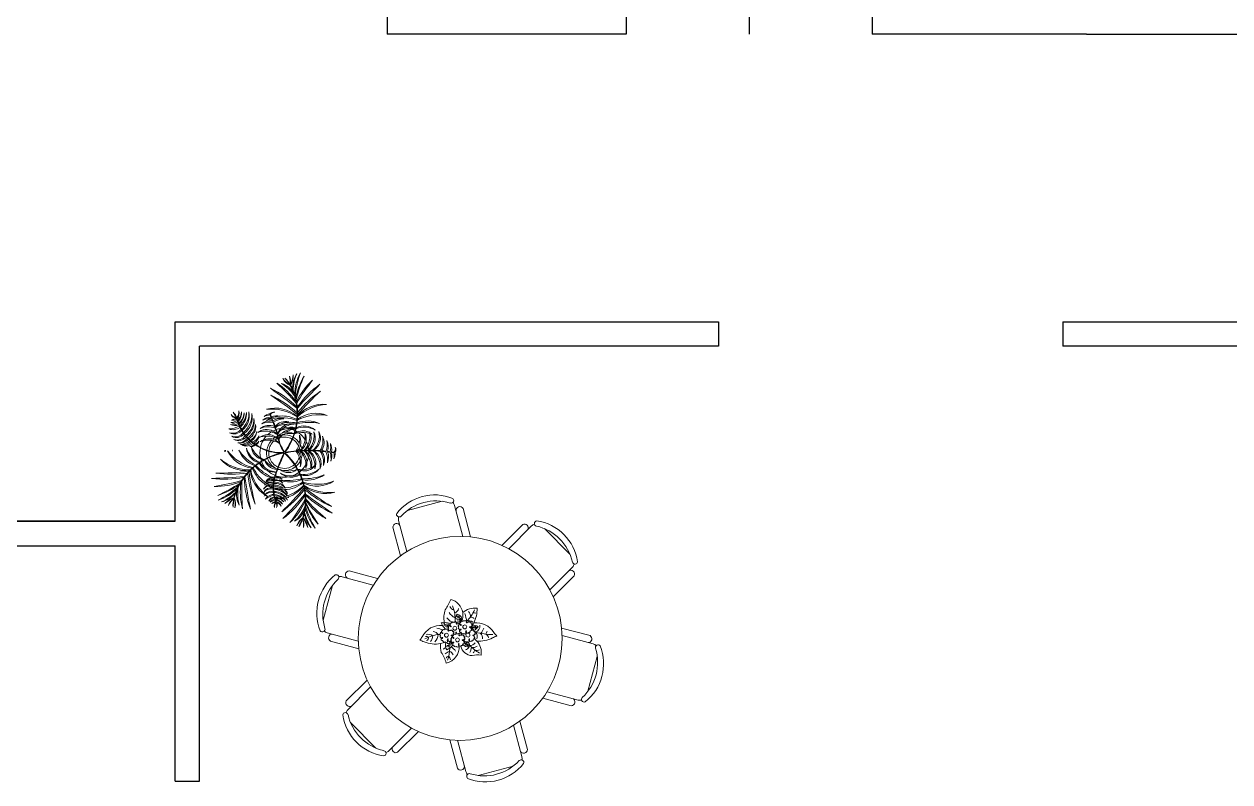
# Model space of a CAD drawing. Header units: inches. Extents: x -2770 to 3095, y -2847 to 3009.
# Drawn here: x 43.19 to 48.093, y 104.727 to 107.807 of the extents above; entities that cross this region are included whole.
import ezdxf

# ---------------------------------------------------------------- set-up
doc = ezdxf.new("R2010")
doc.units = ezdxf.units.IN
doc.header["$LTSCALE"] = 0.1
doc.header["$MEASUREMENT"] = 0
doc.layers.add('ARREDI attrezzature - furniture', color=175, linetype='Continuous', lineweight=9)
doc.layers.add('MURATURA sezioni - wall sections', color=7, linetype='Continuous')
doc.layers.add('VERDE giardino - trees garden', color=7, linetype='Continuous', lineweight=13, true_color=0x317e30)

msp = doc.modelspace()

# ---------------------------------------------------------------- linework, layer by layer
for p, q in [((44.66574, 109.04275), (44.66574, 107.76652)), ((45.63771, 107.86652), (45.63771, 107.76652)), ((46.13771, 107.86652), (46.13771, 107.76652)), ((46.63771, 107.86652), (46.63771, 107.76652)), ((45.63771, 107.76652), (44.66574, 107.76652)), ((47.50969, 107.76652), (46.63771, 107.76652)), ((47.50969, 107.76652), (52.9548, 107.76652)), ((43.80327, 106.59743), (46.01352, 106.59743)), ((43.80327, 105.78723), (43.80327, 106.59743)), ((46.01352, 106.59743), (46.01352, 106.49743)), ((47.41352, 106.59743), (47.41352, 106.49743)), ((47.41352, 106.59743), (48.72636, 106.59743)), ((43.90327, 104.73042), (43.90327, 106.49743)), ((46.01352, 106.49743), (43.90327, 106.49743)), ((48.72636, 106.49743), (47.41352, 106.49743)), ((40.31005, 105.78723), (43.80327, 105.78723)), ((43.80327, 105.78723), (41.13663, 105.78723)), ((43.80327, 104.73042), (43.80327, 105.68723)), ((43.80327, 104.73042), (43.90327, 104.73042))]:
    msp.add_line(p, q)
at = {"layer": 'ARREDI attrezzature - furniture'}
for p, q in [((44.74805, 105.8301), (44.88925, 105.86794)), ((44.94015, 105.85106), (44.97398, 105.7248)), ((45.00546, 105.72276), (44.97441, 105.83863)), ((44.74624, 105.66377), (44.7124, 105.79004)), ((45.1326, 105.68862), (45.21732, 105.77334)), ((44.72035, 105.64652), (44.68934, 105.76225)), ((45.16049, 105.67482), (45.25292, 105.76726)), ((45.30544, 105.75642), (45.4088, 105.65305)), ((44.62722, 105.55349), (44.51134, 105.58454)), ((45.41964, 105.60054), (45.3272, 105.50811)), ((44.48344, 105.56107), (44.6097, 105.52724)), ((45.34118, 105.47982), (45.42601, 105.56465)), ((44.40554, 105.38423), (44.44338, 105.52543)), ((44.54868, 105.2995), (44.42241, 105.33333)), ((45.37518, 105.35264), (45.49091, 105.32163)), ((44.55068, 105.26845), (44.43495, 105.29946)), ((45.37718, 105.3216), (45.50345, 105.28776)), ((45.52032, 105.23687), (45.48248, 105.09567)), ((44.58468, 105.14128), (44.49985, 105.05645)), ((44.50622, 105.02056), (44.59866, 105.11299)), ((45.44242, 105.06002), (45.31616, 105.09386)), ((45.29865, 105.06761), (45.41452, 105.03656)), ((44.62042, 104.86468), (44.51706, 104.96804)), ((44.76537, 104.94628), (44.67294, 104.85384)), ((45.17962, 104.95732), (45.21346, 104.83106)), ((45.20551, 104.97458), (45.23652, 104.85885)), ((44.79326, 104.93248), (44.70854, 104.84776)), ((44.9204, 104.89834), (44.95145, 104.78246)), ((44.98572, 104.77003), (44.95188, 104.8963)), ((45.17781, 104.79099), (45.03661, 104.75316))]:
    msp.add_line(p, q, dxfattribs=at)
msp.add_circle((44.96293, 105.31055), 0.4144, dxfattribs=at)
for centre, radius, start, end in [((44.85933, 105.69719), 0.19648, 68.1301, 141.8699), ((44.86486, 105.67654), 0.19294, 72.57575, 137.42425), ((44.92584, 105.87108), 0.01077, 252.97259, 51.69006), ((44.91168, 105.84344), 0.02947, 15, 42.58444), ((44.96129, 105.83067), 0.01535, 31.2602, 185.70537), ((44.70469, 105.76191), 0.01535, 31.2602, 178.7398), ((44.71479, 105.81453), 0.01077, 158.30994, 317.02741), ((44.74087, 105.79767), 0.02947, 167.41556, 195), ((45.2247, 105.75988), 0.01535, 331.2602, 118.7398), ((45.27376, 105.74642), 0.02947, 107.41556, 135), ((45.27532, 105.77743), 0.01077, 98.30994, 257.02741), ((45.24597, 105.59359), 0.19648, 8.1301, 81.8699), ((45.23086, 105.57847), 0.19294, 12.57575, 77.42425), ((44.51167, 105.56919), 0.01535, 91.2602, 245.70537), ((45.41255, 105.57203), 0.01535, 331.2602, 125.70537), ((45.42982, 105.62294), 0.01077, 192.97259, 351.69006), ((45.3988, 105.62138), 0.02947, 315, 342.58444), ((44.57629, 105.41415), 0.19648, 128.1301, 201.8699), ((44.59694, 105.40862), 0.19294, 132.57575, 197.42425), ((44.45895, 105.55869), 0.01077, 312.97259, 111.69006), ((44.47581, 105.53261), 0.02947, 75, 102.58444), ((44.4024, 105.34764), 0.01077, 218.30994, 17.02741), ((44.43004, 105.3618), 0.02947, 227.41556, 255), ((44.44292, 105.31258), 0.01535, 91.2602, 238.7398), ((45.48294, 105.30851), 0.01535, 271.2602, 58.7398), ((45.49582, 105.2593), 0.02947, 47.41556, 75), ((45.52346, 105.27346), 0.01077, 38.30994, 197.02741), ((45.32892, 105.21248), 0.19294, 312.57575, 17.42425), ((45.34958, 105.20695), 0.19648, 308.1301, 21.8699), ((44.51331, 105.04907), 0.01535, 151.2602, 305.70537), ((45.41419, 105.05191), 0.01535, 271.2602, 65.70537), ((45.45005, 105.08849), 0.02947, 255, 282.58444), ((45.46691, 105.06241), 0.01077, 132.97259, 291.69006), ((44.49604, 104.99816), 0.01077, 12.97259, 171.69006), ((44.67989, 105.02751), 0.19648, 188.1301, 261.8699), ((44.52706, 104.99972), 0.02947, 135, 162.58444), ((44.69501, 105.04262), 0.19294, 192.57575, 257.42425), ((44.65054, 104.84366), 0.01077, 278.30994, 77.02741), ((44.6521, 104.87468), 0.02947, 287.41556, 315), ((44.70116, 104.86122), 0.01535, 151.2602, 298.7398), ((45.22117, 104.85919), 0.01535, 211.2602, 358.7398), ((44.96457, 104.79043), 0.01535, 211.2602, 5.70537), ((45.06653, 104.9239), 0.19648, 248.1301, 321.8699), ((45.061, 104.94456), 0.19294, 252.57575, 317.42425), ((45.21107, 104.80657), 0.01077, 338.30994, 137.02741), ((45.18499, 104.82343), 0.02947, 347.41556, 15), ((45.01418, 104.77766), 0.02947, 195, 222.58444), ((45.00002, 104.75002), 0.01077, 72.97259, 231.69006)]:
    msp.add_arc(centre, radius, start, end, dxfattribs=at)
at = {"layer": 'MURATURA sezioni - wall sections'}
msp.add_line((38.29852, 105.68723), (43.80327, 105.68723), dxfattribs=at)
at = {"layer": 'VERDE giardino - trees garden'}
for points in [[(44.21259, 106.15816, 0.0032741), (44.21015, 106.16551, 0.1856989), (44.15006, 106.16376, -0.2665843), (44.20803, 106.17167, 0.0074359), (44.20195, 106.18816, 0.1390541), (44.1566, 106.1827, -0.1965035), (44.19947, 106.1945, 0.003728), (44.19615, 106.20266, 0.0300523), (44.17517, 106.19648, -0.0340886), (44.19049, 106.20428, 0.0931431), (44.16025, 106.19781, -0.1522864), (44.19306, 106.20995, 0.0039536), (44.18929, 106.2185, 0.0733329), (44.16562, 106.21246, -0.1034161), (44.18727, 106.22294, 0.6754846), (44.18922, 106.22398, -0.2299825), (44.20912, 106.22943, 0.2513535), (44.19115, 106.21975, -0.0042841), (44.19525, 106.21045, -0.1547488), (44.2306, 106.214, -0.1407181), (44.29879, 106.19977, 0.010568), (44.29949, 106.2106, 0.1755671), (44.17513, 106.24172, -0.2516699), (44.29956, 106.21239, 0.0076747), (44.29973, 106.22027, 0.0266076), (44.19219, 106.29917, -0.0712426), (44.29966, 106.22758, 0.0184111), (44.29853, 106.24645, 0.0118723), (44.19211, 106.32699, -0.0836322), (44.2981, 106.25059, 0.0159924), (44.29573, 106.26684, 0.0318084), (44.21696, 106.34788, -0.1089945), (44.29453, 106.27308, 0.0229338), (44.28876, 106.29591, 0.1161538), (44.23612, 106.34633, -0.1985994), (44.28529, 106.30657, 0.034164), (44.27147, 106.33878, -0.1648462), (44.24195, 106.36604, 0.0918744), (44.27125, 106.3392, 0.0041172), (44.26929, 106.34294, 0.0169188), (44.25028, 106.36832, -0.1137096), (44.27163, 106.33955, 0.0732199), (44.2686, 106.37641, -0.1367607), (44.27215, 106.34226, -0.0029098), (44.27354, 106.33958, 0.0372397), (44.28382, 106.38167, -0.1446316), (44.27372, 106.33923, -0.018041), (44.2816, 106.32229, -0.1563829), (44.29806, 106.38557, 0.0900953), (44.28304, 106.3188, -0.0172649), (44.28917, 106.302, -0.1184772), (44.31319, 106.39008, 0.0572395), (44.29124, 106.29536, -0.0098791), (44.29395, 106.28549, -0.0814523), (44.32787, 106.37667, 0.0368828), (44.29534, 106.27975, -0.0088876), (44.29725, 106.27074, -0.1119403), (44.36288, 106.35976, 0.0319462), (44.29801, 106.26663, -0.0157176), (44.30033, 106.25051, -0.0838459), (44.39275, 106.34333, 0.0118756), (44.30074, 106.24661, -0.0169051), (44.30183, 106.22913, -0.070199), (44.39511, 106.3157, 0.0265549), (44.30194, 106.22063, -0.0070618), (44.3018, 106.21332, -0.2496282), (44.41919, 106.26159, 0.1751685), (44.30172, 106.21096, -0.0097874), (44.3011, 106.20084, -0.2582002), (44.42229, 106.21661, 0.1741813), (44.30075, 106.19686, -0.0100747), (44.29954, 106.18649, -0.196953), (44.39059, 106.18394, 0.1112711), (44.29892, 106.18223, -0.0160734), (44.29586, 106.16587, -0.3066703), (44.37345, 106.15719, 0.2282961), (44.29513, 106.16266, -0.0087607), (44.2929, 106.15386, -0.0229391)], [(44.05256, 106.20762, -0.1964968), (44.03184, 106.22, 0.3393506), (44.05285, 106.20697, 0.0010929), (44.05293, 106.20698), (44.03954, 106.22945, -0.1095325), (44.05512, 106.20733, 0.0006462), (44.05524, 106.20686, 0.1468809), (44.0624, 106.23494, -0.2497023), (44.05627, 106.20299, 0.0084738), (44.05805, 106.19692, 0.182999), (44.07376, 106.23146, -0.2272095), (44.05978, 106.19166, 0.0100915), (44.06239, 106.18459, 0.1829272), (44.08445, 106.22697, -0.2298257), (44.06393, 106.18078, 0.0086045), (44.0665, 106.17489, 0.1992949), (44.09396, 106.22837, -0.2214673), (44.06928, 106.16909, 0.0126605), (44.07372, 106.16074, 0.2410863), (44.10377, 106.23087, -0.2881336), (44.07609, 106.15667, 0.0140466), (44.08173, 106.14782, 0.231299), (44.11517, 106.2246, -0.2892541), (44.08486, 106.14336, 0.0124142), (44.09047, 106.13598, 0.2487067), (44.12407, 106.20472, -0.2803333), (44.09405, 106.13163, 0.0100485), (44.09903, 106.12601, 0.2315583), (44.13082, 106.17985, -0.2859723), (44.10343, 106.12141, 0.010639), (44.10913, 106.11587, 0.2362864), (44.13583, 106.15148, -0.2289416), (44.11277, 106.11257, 0.0103543), (44.11868, 106.10758, 0.1998259), (44.14422, 106.13412, -0.2758713), (44.12316, 106.10405, 0.0088571), (44.1285, 106.10014, 0.1543213), (44.14462, 106.11216, -0.2582605), (44.131, 106.0984, 0.0307744), (44.15073, 106.08664, -0.0735685)], [(44.2306, 106.214, 0.082287), (44.19049, 106.20428, -0.0300961)], [(44.29853, 106.24645, 0.0040479), (44.2981, 106.25059)], [(44.29949, 106.2106, 0.0017434), (44.29956, 106.21239)], [(44.29973, 106.22027, 0.0071248), (44.29966, 106.22758)], [(44.30033, 106.25051, -0.0037911), (44.30074, 106.24661, -0.0408658)], [(44.3018, 106.21332, -0.0022765), (44.30172, 106.21096, -0.0408658)], [(44.30183, 106.22913, -0.0082092), (44.30194, 106.22063, -0.0408658)], [(44.15026, 106.0844, -0.0329043), (44.12893, 106.09714, -0.3178556), (44.10809, 106.09057, 0.1824855), (44.12642, 106.09891, -0.008732), (44.12112, 106.10284, -0.2377566), (44.07804, 106.09394, 0.1817554), (44.11664, 106.10638, -0.0097218), (44.11105, 106.11115, -0.2607588), (44.06917, 106.09859, 0.1737805), (44.10725, 106.1146, -0.0101918), (44.10174, 106.11997, -0.2526173), (44.05849, 106.10487, 0.2605349), (44.09746, 106.12445, -0.0098858), (44.0925, 106.13004, -0.3788575), (44.04282, 106.11869, 0.3467614), (44.08894, 106.13434, -0.0123544), (44.08328, 106.14177, -0.3735213), (44.03425, 106.13172, 0.3260484), (44.0802, 106.14615, -0.0141192), (44.07444, 106.15513, -0.3393974), (44.02524, 106.14626, 0.281611), (44.07207, 106.15917, -0.0127726), (44.06751, 106.16768, -0.2388744), (44.02153, 106.16163, 0.1268449), (44.06466, 106.17359, -0.0084631), (44.06209, 106.17945, -0.2909011), (44.02911, 106.18031, 0.1823557), (44.06051, 106.18331, -0.0097267), (44.05795, 106.1902, -0.2251451), (44.03061, 106.18737, 0.0899286), (44.05617, 106.19552, -0.0080981), (44.05442, 106.20139, -0.1815349), (44.03266, 106.19801, 0.001325), (44.05339, 106.2052, -0.0024488), (44.05293, 106.20699, -0.3420496)], [(44.05512, 106.20733, -0.0273353), (44.05293, 106.20698, 0.217634)], [(44.05442, 106.20139, -0.0052197), (44.05339, 106.2052, -0.3420496)], [(44.05627, 106.20299, -0.0053565), (44.05524, 106.20686, -0.3587437)], [(44.05795, 106.1902, -0.0074229), (44.05617, 106.19552, -0.3420496)], [(44.05978, 106.19166, -0.0074117), (44.05805, 106.19692, -0.3587437)], [(44.06209, 106.17945, -0.0055211), (44.06051, 106.18331, -0.3420496)], [(44.06393, 106.18078, -0.0055037), (44.06239, 106.18459, -0.3587437)], [(44.06751, 106.16768, -0.0086755), (44.06466, 106.17359, -0.3420496)], [(44.06928, 106.16909, -0.0086012), (44.0665, 106.17489, -0.3587437)], [(44.19615, 106.20266, -0.0030806), (44.19834, 106.20315, -0.1760852)], [(44.19834, 106.20315, -0.1405232), (44.2985, 106.19659, -0.0101237), (44.29728, 106.18627, 0.1388288), (44.23204, 106.18128, -0.1060773), (44.26586, 106.19076, 0.2675666), (44.21023, 106.17206, 0.007749), (44.20388, 106.18931, -0.1334177), (44.24545, 106.20341, 0.197101), (44.20167, 106.19496, 0.0038081), (44.19826, 106.20333)], [(44.19947, 106.1945, -0.0028782), (44.20195, 106.18816)], [(44.21946, 106.17315, 0.0149452), (44.20769, 106.16904, -0.0568992), (44.23204, 106.18128, -0.1972865)], [(44.20803, 106.17167, -0.0007717), (44.20863, 106.16995), (44.20871, 106.1697)], [(44.21467, 106.15892, 0.0034356), (44.2121, 106.16666, -0.0293327), (44.21946, 106.17315, -0.0940657), (44.2967, 106.18232, -0.0166306), (44.29352, 106.16554, 0.1786005)], [(44.2335, 106.16359, 0.0488663), (44.21467, 106.15892, 0.0034356)], [(44.26104, 106.1638, 0.1293523), (44.21929, 106.14569, -0.4313754), (44.21922, 106.14594, -0.1197953), (44.24586, 106.16461)], [(44.22496, 106.15173, -0.062421), (44.2335, 106.16359, 0.1630761)], [(44.24245, 106.16448, -0.1448742), (44.28686, 106.18141, 0.2548841), (44.2335, 106.16359, 0.0488663)], [(44.24245, 106.16448, 0.0177818), (44.23785, 106.1607)], [(44.24586, 106.16461, 0.008554), (44.24245, 106.16448, -0.1448742)], [(44.29352, 106.16554, 0.1786005), (44.24586, 106.16461, 0.008554)], [(44.2609, 106.16378, -0.0902841), (44.29292, 106.16292, -0.0080974), (44.29088, 106.15486, 0.0278419)], [(44.27306, 106.16139, 0.0311688), (44.2609, 106.16378, -0.0902841)], [(44.29292, 106.16292, 0.0026161), (44.29352, 106.16554)], [(44.29586, 106.16587, -0.0031766), (44.29513, 106.16266, -0.0408658)], [(44.2967, 106.18232, 0.0038845), (44.29728, 106.18627)], [(44.2985, 106.19659, 0.0031045), (44.29879, 106.19977)], [(44.29954, 106.18649, -0.0041574), (44.29892, 106.18223, -0.0408658)], [(44.3011, 106.20084, -0.0038591), (44.30075, 106.19686, -0.0408658)], [(44.07444, 106.15513, -0.0061961), (44.07207, 106.15917, -0.3420496)], [(44.07609, 106.15667, -0.0063089), (44.07372, 106.16074, -0.3587437)], [(44.08328, 106.14177, -0.0070895), (44.0802, 106.14615, -0.3420496)], [(44.08486, 106.14336, -0.0072894), (44.08173, 106.14782, -0.3587437)], [(44.0925, 106.13004, -0.007389), (44.08894, 106.13434, -0.3420496)], [(44.09405, 106.13163, -0.007547), (44.09047, 106.13598, -0.3587437)], [(44.10174, 106.11997, -0.0081867), (44.09746, 106.12445, -0.3420496)], [(44.10343, 106.12141, -0.0085209), (44.09903, 106.12601, -0.3587437)], [(44.11105, 106.11115, -0.0067838), (44.10725, 106.1146, -0.3420496)], [(44.11277, 106.11257, -0.006573), (44.10913, 106.11587, -0.3587437)], [(44.1957, 106.14985, 0.1731607), (44.13947, 106.14685, -0.2858137), (44.20127, 106.15304, -0.0312494)], [(44.17494, 106.13281, 0.0910004), (44.14541, 106.12636, -0.1633781), (44.18076, 106.13858, -0.0471154)], [(44.16112, 106.11385, 0.0360151), (44.1497, 106.11001, -0.0682375), (44.16355, 106.11795, -0.047136)], [(44.22077, 106.13071, -0.0125497), (44.22782, 106.1019), (44.2279, 106.10168, 0.0230233), (44.24603, 106.06613, -0.1327898), (44.15073, 106.08664, -0.3587437)], [(44.16112, 106.11385, -0.2099289), (44.22758, 106.10302, -0.2478177)], [(44.16355, 106.11795, -0.047136), (44.17494, 106.13281, 0.0910004)], [(44.22714, 106.10501, 0.3010933), (44.16355, 106.11795, -0.2478177)], [(44.17494, 106.13281, -0.1552968), (44.22382, 106.11902, -0.2498277)], [(44.18076, 106.13858, -0.0471154), (44.1957, 106.14985, 0.1731607)], [(44.22336, 106.12084, 0.2045575), (44.18076, 106.13858, -0.2498277)], [(44.1957, 106.14985, -0.0753744), (44.21841, 106.13916, -0.2518218)], [(44.20127, 106.15304, -0.0312494), (44.21259, 106.15816, 0.0032741)], [(44.21793, 106.14079, 0.088667), (44.20127, 106.15304, -0.2518218)], [(44.28708, 106.14206, 0.3638175), (44.21658, 106.12812, -0.1964734), (44.28697, 106.14174, -0.1964734)], [(44.22275, 106.13184, -0.012738), (44.22996, 106.10249, 0.0230206), (44.24801, 106.06712, 0.0959485), (44.29088, 106.15486)], [(44.24068, 106.14549, -0.1602024), (44.27306, 106.16139, -0.3665722)], [(44.2929, 106.15386, -0.0944279), (44.25045, 106.06669, -0.0408658), (44.34688, 106.07519)], [(44.28063, 106.15916, 0.0863636), (44.25464, 106.14871)], [(44.28047, 106.15913, -0.0352965), (44.29187, 106.16075, 0.3665722), (44.29191, 106.16092, 0.0821904), (44.27306, 106.16139, 0.0311688)], [(44.29088, 106.15486, 0.0278419), (44.28065, 106.15908), (44.28047, 106.15913, -0.0352965)], [(44.30529, 106.1464, 0.0436018), (44.28939, 106.14202, -0.3695329)], [(44.28962, 106.14274, -0.0584716), (44.30084, 106.14936, 0.0209252)], [(44.2929, 106.15386, -0.0229391), (44.30084, 106.14936, -0.2374347)], [(44.30183, 106.0732, 0.2906831), (44.30888, 106.1358, -0.2000612), (44.29598, 106.07269, -0.2045448)], [(44.30084, 106.14936, -0.2374347), (44.35106, 106.14685, 0.0084948), (44.35056, 106.14965, -0.0158496), (44.35208, 106.14625, -0.0482983), (44.36077, 106.13987, 0.0209252), (44.35339, 106.14277, -0.2485212), (44.34461, 106.08846, -0.0281803)], [(44.34276, 106.09511, 0.1498099), (44.35154, 106.14339, 0.1241828), (44.30529, 106.1464, -0.0989213)], [(44.30529, 106.1464, -0.0989213), (44.33211, 106.1181, 0.0818375)], [(44.33211, 106.1181, -0.1480441), (44.31201, 106.07395, -0.2366064)], [(44.34662, 106.07743, 0.2399125), (44.36744, 106.1505, -0.3776554), (44.34683, 106.07559, -0.0010095), (44.34688, 106.07519, -0.0077094), (44.36517, 106.07503, 0.2523863), (44.38873, 106.15091, -0.3869458), (44.36651, 106.07499, -0.0114131), (44.39356, 106.07365, 0.1817443), (44.40331, 106.13175, -0.2675666), (44.39925, 106.07321, -0.007749), (44.41755, 106.07141, 0.1334177), (44.4207, 106.1152, -0.197101), (44.42358, 106.0707, -0.0046762), (44.43457, 106.06923, 0.1020736), (44.43492, 106.10306, -0.1526255), (44.44018, 106.0684, -0.0042841), (44.45022, 106.06678, 0.2513535), (44.45504, 106.08661, -0.2299825), (44.4548, 106.06598, 0.014727), (44.45426, 106.06495, -0.1082635), (44.44961, 106.04023, 0.0733329), (44.44948, 106.06466, 0.0039536), (44.44025, 106.06615, -0.1522864), (44.43679, 106.03134, 0.1082044), (44.43412, 106.06706, 0.0044572), (44.42368, 106.06846, -0.1965035), (44.42308, 106.02399, 0.1390541), (44.41693, 106.06926, 0.0074359), (44.39943, 106.07097, -0.2665843), (44.40641, 106.01289, 0.1856989), (44.39293, 106.07148, 0.0109624), (44.36706, 106.07277, -0.3842177), (44.39271, 105.99837, 0.2518218), (44.36535, 106.07281, 0.0077332), (44.34708, 106.07299, -0.00108), (44.34711, 106.07256, -0.3765395), (44.3714, 105.99895, 0.039649), (44.37222, 106.01218, -0.2901552), (44.31574, 105.99234, -0.0229391)], [(44.33211, 106.1181, 0.0818375), (44.33129, 106.14532, -0.1539525), (44.33651, 106.11036, -0.0414731)], [(44.35106, 106.14685, -0.0053091), (44.35208, 106.14625, 0.0209252)], [(44.35339, 106.14277, 0.0051462), (44.35154, 106.14339, -0.3695329)], [(44.30878, 105.98643, -0.0087607), (44.31262, 105.97821, 0.2282961), (44.38852, 105.99831, -0.3066703), (44.31394, 105.9752, -0.0160734), (44.32002, 105.9597, 0.1112711), (44.41038, 105.97526, -0.196953), (44.32143, 105.95563, -0.0100747), (44.32457, 105.94568, 0.1741813), (44.44766, 105.94913, -0.2582002), (44.32567, 105.94183, -0.0097874), (44.32817, 105.93201, 0.1751685), (44.45307, 105.90436, -0.2496282), (44.3287, 105.92971, -0.0070618), (44.33021, 105.92255, 0.0265549), (44.43959, 105.8467, -0.070199), (44.3317, 105.91418, -0.0169051), (44.33391, 105.89681, 0.0118756), (44.44247, 105.81911, -0.0838459), (44.33425, 105.8929, -0.0157176), (44.335, 105.87664, 0.0319462), (44.41622, 105.79736, -0.1119403), (44.33502, 105.87246, -0.0088876), (44.33485, 105.86325, 0.0368828), (44.38501, 105.77418, -0.0814523), (44.33456, 105.85735, -0.0098791), (44.33375, 105.84715, 0.0572395), (44.37311, 105.75824, -0.1184772), (44.33296, 105.84023, -0.0172649), (44.3301, 105.82259, 0.0900953), (44.3574, 105.75982, -0.1563829), (44.32934, 105.81888, -0.018041), (44.32479, 105.80076, -0.1446316), (44.34269, 105.76098, 0.0372397), (44.32468, 105.80039, -0.0056725), (44.32297, 105.79476, -0.1370261), (44.32592, 105.76049, 0.0732199), (44.32198, 105.79726, -0.1137096), (44.30641, 105.76499, 0.0165977), (44.32006, 105.79294, 0.0075369), (44.32236, 105.80033, 0.0918744), (44.29862, 105.76846, -0.1648462), (44.3225, 105.80078, 0.034164), (44.33001, 105.83502, -0.1985994), (44.28919, 105.78672, 0.1161538), (44.33142, 105.84614, 0.0229338), (44.33279, 105.86965, -0.1089945), (44.27067, 105.7816, 0.0318084), (44.33279, 105.876, 0.0159924), (44.33207, 105.89241, -0.0836322), (44.24233, 105.79745, 0.0118723), (44.33172, 105.89655, 0.0184111), (44.32928, 105.9153, -0.0712426), (44.23718, 105.82478, 0.0266076), (44.32797, 105.9225, 0.0076747), (44.32632, 105.9302, -0.1459954), (44.26365, 105.88511, -0.0128276), (44.26523, 105.88198, 0.0113109), (44.26311, 105.88492, -0.016484), (44.25459, 105.88232, -0.0481536), (44.26076, 105.87201, 0.0448379), (44.25296, 105.88189, -0.0184824), (44.24321, 105.87976, -0.0577543), (44.25292, 105.86872, 0.0614467), (44.2408, 105.87936, -0.0170609), (44.23165, 105.87821, -0.1012267), (44.24584, 105.86484, 0.1025315), (44.22687, 105.87786, -0.0293887), (44.21101, 105.87791, 0.0032219), (44.21162, 105.87599, -0.2259469), (44.24095, 105.85642, 0.1818539), (44.21313, 105.87159, 0.0085306), (44.21502, 105.86659, -0.2477082), (44.23509, 105.84833, 0.1430252), (44.21667, 105.86329, -0.2196648), (44.21654, 105.84233, 0.0998345), (44.2154, 105.86307, 0.2188405), (44.20724, 105.84296, -0.3157275), (44.21382, 105.86365, 0.0013123), (44.19646, 105.85803, -0.1810354), (44.21299, 105.86563, -0.0065497), (44.21078, 105.87157, 0.0892118), (44.1897, 105.86412, -0.2233846), (44.20928, 105.87605, -0.0096903), (44.20751, 105.88195, 0.1811357), (44.18512, 105.86809, -0.2890282), (44.20661, 105.88535, -0.0076278), (44.2053, 105.89116, 0.1257254), (44.17058, 105.87678, -0.0795911), (44.17982, 105.8868, -0.0232628), (44.16907, 105.89328, 0.0367726), (44.16529, 105.88896, -0.041452), (44.16818, 105.89388, -0.2231835), (44.10965, 105.99268, 0.0076747), (44.10416, 105.98702, 0.0266076), (44.12898, 105.85598, -0.0712426), (44.09921, 105.98163, 0.0184111), (44.08717, 105.96706, 0.0118723), (44.11007, 105.83558, -0.0836322), (44.08467, 105.96374, 0.0159924), (44.07532, 105.95024, 0.0318084), (44.07765, 105.83725, -0.1089945), (44.07193, 105.94486, 0.0229338), (44.06058, 105.92423, 0.1161538), (44.0647, 105.85145, -0.1985994), (44.05585, 105.91406, 0.034164), (44.04399, 105.88108, -0.1648462), (44.04699, 105.84101, 0.0918744), (44.04386, 105.88063, 0.0055521), (44.04237, 105.87512, 0.0164584), (44.03909, 105.84445, -0.1137096), (44.04309, 105.88006, 0.0732199), (44.02018, 105.85103, -0.1373717), (44.04099, 105.87853, -0.0033885), (44.04193, 105.88191, 0.0372397), (44.00571, 105.85814, -0.1446316), (44.04204, 105.88228, -0.018041), (44.04783, 105.90005, -0.1563829), (43.99263, 105.86499, 0.0900953), (44.04916, 105.90358, -0.0172649), (44.05613, 105.92005, -0.1184772), (43.9785, 105.87202, 0.0572395), (44.05915, 105.92632, -0.0098791), (44.06389, 105.93538, -0.0814523), (43.97691, 105.89184, 0.0368828), (44.06679, 105.94054, -0.0088876), (44.07154, 105.94842, -0.1119403), (43.96283, 105.92808, 0.0319462), (44.07379, 105.95195, -0.0157176), (44.08308, 105.96531, -0.0838459), (43.95219, 105.96047, 0.0118756), (44.08545, 105.96845, -0.0169051), (44.09657, 105.98198, -0.070199), (43.96931, 105.98229, 0.0265549), (44.10229, 105.98827, -0.0070618), (44.10737, 105.99352, -0.2496282), (43.9886, 106.03828, 0.1751685), (44.10905, 105.99519, -0.0097874), (44.1164, 106.00217, -0.2582002), (44.01701, 106.07329, 0.1741813), (44.11937, 106.00484, -0.0100747), (44.12733, 106.0116, -0.196953), (44.06248, 106.07556, 0.1112711), (44.13069, 106.01429, -0.0160734), (44.14409, 106.02417, -0.3066703), (44.09326, 106.08344, 0.2282961), (44.14681, 106.02602, -0.0087607), (44.15443, 106.03094, -0.0229391)], [(44.01003, 106.07148, 0.0027576), (44.00353, 106.07097, 0.0869414)], [(44.0094, 106.07365, 0.0024064), (44.00371, 106.07321)], [(44.03761, 106.07281, 0.0007203), (44.0359, 106.07277, 0.0869414)], [(44.03779, 106.07503, 0.0005688), (44.03645, 106.07499)], [(44.15169, 106.03964, -0.2948093), (44.11435, 106.08745, 0.1507451), (44.15047, 106.04484, -0.1003949)], [(44.12112, 106.10284, -0.0075515), (44.11664, 106.10638, -0.3420496)], [(44.12316, 106.10405, -0.0076421), (44.11868, 106.10758, -0.3587437)], [(44.12893, 106.09714, -0.0040637), (44.12642, 106.09891, -0.3420496)], [(44.131, 106.0984, -0.0040758), (44.1285, 106.10014, -0.3587437)], [(44.15047, 106.04484, -0.1003949), (44.15026, 106.0844, -0.0329043)], [(44.16509, 106.0372, -0.0722797), (44.23471, 106.06367, -0.1165979), (44.15026, 106.0844, -0.3420496)], [(44.15073, 106.08664, -0.0735685), (44.16112, 106.11385, 0.0360151)], [(44.30878, 105.98643, 0.094945), (44.25031, 106.06443, -0.0411668), (44.34708, 106.07299, -0.0869414)], [(44.29596, 106.07047, -0.2004779), (44.31221, 106.008, 0.2955349), (44.3012, 106.07093)], [(44.31221, 106.07175, -0.1797489), (44.33573, 106.01839, 0.3477889)], [(44.33968, 106.02672, 0.2292285), (44.31574, 106.07197)], [(44.31581, 106.07419, 0.1832685), (44.33651, 106.11036, -0.2327009)], [(44.34276, 106.09511, -0.0754491), (44.328, 106.07478, -0.2328029)], [(44.32807, 106.07257, -0.0892555), (44.34607, 106.049, -0.2392592)], [(44.3301, 106.07264, -0.0974756), (44.3471, 106.0576, -0.3624726)], [(44.34461, 106.08846, -0.0852294), (44.33011, 106.07485, -0.3514139)], [(44.33651, 106.11036, -0.0414731), (44.34276, 106.09511, 0.1498099)], [(44.34444, 106.07517, 0.0093681), (44.34662, 106.07743, -0.3776554)], [(44.34461, 106.08846, -0.0281803), (44.34662, 106.07743, 0.2399125)], [(44.34683, 106.07559, -0.0031683), (44.34621, 106.07519, -0.3917874)], [(44.34638, 106.07298, -0.0036015), (44.34711, 106.07256, 0.039649)], [(44.34725, 106.07038, -0.0321472), (44.3471, 106.0576, -0.2463612)], [(44.3471, 106.0576, -0.2463612), (44.35629, 106.00379, 0.0480354), (44.37221, 106.01253, 0.1953293), (44.34725, 106.07038, -0.0321472)], [(44.18116, 105.99131, -0.1745995), (44.14602, 106.02281, 0.0163482), (44.13248, 106.01289, 0.0967039)], [(44.14409, 106.02417, -0.0031766), (44.14681, 106.02602, -0.3420496)], [(44.14602, 106.02281, -0.0026161), (44.14824, 106.02432, 0.0172844)], [(44.15523, 106.02883, 0.0080974), (44.14824, 106.02432, 0.0876347), (44.17072, 106.0023)], [(44.15047, 106.04484, 0.0436018), (44.16509, 106.0372)], [(44.15443, 106.03094, -0.0229391), (44.15169, 106.03964, -0.2948093)], [(44.16442, 106.03683, -0.0584716), (44.15169, 106.03964, 0.1956328)], [(44.15443, 106.03094, -0.0111954), (44.16442, 106.03683, -0.3420496)], [(44.15523, 106.02883, -0.0138203), (44.16748, 106.036, 0.0172844)], [(44.17098, 106.00197, -0.0787131), (44.15523, 106.02883, 0.0080974)], [(44.16442, 106.03683, -0.0007343), (44.16509, 106.0372, -0.3420496)], [(44.16748, 106.036, -0.0000792), (44.16755, 106.03604, 0.0172844)], [(44.16755, 106.03604, 0.1988132), (44.22881, 105.99729, -0.3681997), (44.16748, 106.036, -0.3681997)], [(44.16755, 106.03604, -0.0815148), (44.246, 106.06368, 0.0172844), (44.21915, 105.99948)], [(44.22129, 105.9989, -0.0173809), (44.24826, 106.0633, -0.0961165), (44.30699, 105.98508, -0.2962588)], [(44.31954, 105.99609, 0.096277), (44.35498, 106.00324, 0.1420276), (44.34607, 106.049, -0.0584443)], [(44.33573, 106.01839, -0.0695573), (44.31954, 105.99609, 0.096277)], [(44.33968, 106.02672, -0.1098063), (44.33504, 106.00164, 0.0501611), (44.33573, 106.01839, -0.0695573)], [(44.34607, 106.049, -0.0584443), (44.33968, 106.02672, -0.1098063)], [(44.03075, 106.01253, -0.001903), (44.03016, 106.01294, 0.0042874), (44.03074, 106.01218, 0.3594776)], [(44.04798, 106.00324, -0.0037359), (44.04667, 106.00379, 0.2948093)], [(44.08308, 105.96531, -0.0037911), (44.08545, 105.96845, -0.3420496)], [(44.09657, 105.98198, -0.0082092), (44.10229, 105.98827, -0.3420496)], [(44.09921, 105.98163, -0.0071248), (44.10416, 105.98702, 0.0172844)], [(44.10737, 105.99352, -0.0022765), (44.10905, 105.99519, -0.3420496)], [(44.10965, 105.99268, -0.0017434), (44.11092, 105.99394, 0.0172844)], [(44.1164, 106.00217, -0.0038591), (44.11937, 106.00484, -0.3420496)], [(44.11882, 106.00138, -0.0031045), (44.1212, 106.0035, 0.0172844)], [(44.12733, 106.0116, -0.0041574), (44.13069, 106.01429, -0.3420496)], [(44.12955, 106.01056, -0.0036471), (44.13248, 106.01289, 0.0172844)], [(44.13248, 106.01289, 0.0967039), (44.19678, 105.96543, -0.0652369), (44.20738, 105.96661, -0.0004191), (44.20745, 105.96687), (44.20747, 105.96693, -0.0016629), (44.20964, 105.97326, -0.0853436)], [(44.18116, 105.99131, 0.1266313), (44.21556, 105.98669, -0.1335604), (44.17072, 106.0023, -0.2238148)], [(44.20964, 105.97326, -0.0853436), (44.18116, 105.99131, -0.1745995)], [(44.32231, 105.94552, -0.1152278), (44.24329, 105.9207, 0.165702), (44.20418, 105.93361, -0.0100749), (44.20467, 105.9399, -0.2235164), (44.2512, 105.92202, 0.2747516), (44.25166, 105.92208, 0.2777469), (44.20529, 105.94522, -0.0106861), (44.20631, 105.95184, -0.2350945), (44.24206, 105.94145, 0.2278393), (44.20708, 105.95586, -0.0074955), (44.20809, 105.96045), (44.20813, 105.96063, -0.0026368), (44.20852, 105.96224, -0.1985407), (44.23889, 105.95734, 0.2736934), (44.20979, 105.96688, -0.0014607), (44.2117, 105.97243, 0.1332707)], [(44.20964, 105.97326, -0.0032759), (44.21405, 105.98569), (44.21417, 105.98605, -0.000136), (44.21436, 105.98656)], [(44.2117, 105.97243, -0.0033031), (44.21613, 105.98494), (44.21625, 105.98529, -0.0030313), (44.22047, 105.99672)], [(44.2117, 105.97243, 0.1332707), (44.26351, 105.96686, 0.1800951)], [(44.26351, 105.96686, 0.1800951), (44.31127, 105.97579, -0.0171025), (44.31776, 105.95947, -0.1113805), (44.22608, 105.9553, 0.2012494), (44.319, 105.95593, -0.0106436), (44.32231, 105.94552, -0.1152278)], [(44.30047, 105.9976, -0.3615193), (44.22896, 105.99702), (44.22959, 105.99711, 0.1938216), (44.30039, 105.99775)], [(44.27935, 105.97073, -0.1377224), (44.23161, 105.98132, 0.1278245), (44.26351, 105.96686)], [(44.27935, 105.97073, 0.0787131), (44.30699, 105.98508, -0.0075714)], [(44.31028, 105.97803, -0.0885111), (44.27935, 105.97073, 0.0787131)], [(44.3031, 105.99741, 0.0436018), (44.31954, 105.99609, -0.2948093)], [(44.31574, 105.99234, -0.0584716), (44.30347, 105.99674, -0.3594776)], [(44.30699, 105.98508, -0.0075714), (44.31028, 105.97803, -0.0885111)], [(44.31574, 105.99234, -0.0229391), (44.30878, 105.98643, -0.0087607)], [(44.31028, 105.97803, -0.0023881), (44.31127, 105.97579, -0.2962588)], [(44.31394, 105.9752, 0.0031766), (44.31262, 105.97821, -0.0869414)], [(44.05585, 105.91406, -0.0109195), (44.06058, 105.92423, 0.0172844)], [(44.05613, 105.92005, -0.0067142), (44.05915, 105.92632, -0.3420496)], [(44.06389, 105.93538, -0.0057094), (44.06679, 105.94054, -0.3420496)], [(44.07154, 105.94842, -0.0040361), (44.07379, 105.95195, -0.3420496)], [(44.07193, 105.94486, -0.0061882), (44.07532, 105.95024, 0.0172844)], [(44.08467, 105.96374, -0.0040479), (44.08717, 105.96706, 0.0172844)], [(44.17634, 105.93936, -0.002128), (44.17509, 105.94027, -0.1592895)], [(44.18877, 105.93112, -0.0078744), (44.18391, 105.93417, -0.1592895)], [(44.19271, 105.9642, 0.018916), (44.20148, 105.96184, -0.0044265)], [(44.20446, 105.96197, -0.0100931), (44.19678, 105.96543, -0.1113805)], [(44.20395, 105.92146, -0.0022944), (44.20392, 105.9229, -0.0075539)], [(44.20412, 105.9165, -0.0079134), (44.20395, 105.92146, -0.0022944)], [(44.21329, 105.9187, -0.0193105), (44.20395, 105.92146, -0.2554822)], [(44.20398, 105.92888, -0.0075539), (44.20418, 105.93361)], [(44.20467, 105.9399, -0.0085328), (44.20529, 105.94522)], [(44.20593, 105.96091, 0.0041032), (44.20787, 105.96056, -0.0023892), (44.20602, 105.96131, -0.1113805)], [(44.20618, 105.96197, -0.0075422), (44.20738, 105.96661)], [(44.20631, 105.95184, -0.0065432), (44.20708, 105.95586)], [(44.23035, 105.91559, -0.0343793), (44.21329, 105.9187, -0.0101523), (44.20652, 105.92167, 0.0435075)], [(44.20852, 105.96224, -0.0066117), (44.20957, 105.96625, -0.000167), (44.20979, 105.96688)], [(44.23813, 105.92039, 0.0070966), (44.24329, 105.9207)], [(44.31776, 105.95947, -0.0036471), (44.319, 105.95593, -0.2962588)], [(44.32143, 105.95563, 0.0041574), (44.32002, 105.9597, -0.0869414)], [(44.32231, 105.94552, -0.0031045), (44.3232, 105.94246, -0.2962588)], [(44.32567, 105.94183, 0.0038591), (44.32457, 105.94568, -0.0869414)], [(44.32592, 105.93195, -0.0017434), (44.32632, 105.9302, -0.2962588)], [(44.32797, 105.9225, -0.0071248), (44.32928, 105.9153, -0.2962588)], [(44.3287, 105.92971, 0.0022765), (44.32817, 105.93201, -0.0869414)], [(44.3317, 105.91418, 0.0082092), (44.33021, 105.92255, -0.0869414)], [(44.04099, 105.87853, -0.0101889), (44.04309, 105.88006, 0.0732199)], [(44.04193, 105.88191, -0.0003777), (44.04204, 105.88228, -0.3420496)], [(44.04386, 105.88063, -0.0004616), (44.04399, 105.88108, 0.0172844)], [(44.04783, 105.90005, -0.0036482), (44.04916, 105.90358, -0.3420496)], [(44.16818, 105.89388, 0.0019773), (44.16907, 105.89328, -0.0173999)], [(44.17049, 105.89462, -0.0018672), (44.16943, 105.89555, -0.1755671)], [(44.17982, 105.8868, 0.0017291), (44.18064, 105.88636, -0.0011745), (44.17994, 105.8869, -0.1755671)], [(44.20529, 105.90379, -0.0063277), (44.20482, 105.90773)], [(44.20762, 105.89065, -0.0086003), (44.20654, 105.89593)], [(44.20978, 105.88206, -0.0055195), (44.20888, 105.8854)], [(44.21101, 105.87791, -0.0025576), (44.20963, 105.87801, 0.0017509), (44.21094, 105.87812)], [(44.21313, 105.87159, -0.0074206), (44.21162, 105.87599)], [(44.22231, 105.87954, 0.0071558), (44.22762, 105.88045)], [(44.23165, 105.87821, -0.0088896), (44.22687, 105.87786, 0.0017509)], [(44.23616, 105.88224, 0.0043254), (44.23932, 105.88301)], [(44.24321, 105.87976, -0.0045337), (44.2408, 105.87936, 0.0017509)], [(44.24991, 105.91493, -0.0064564), (44.24666, 105.91483, -0.0101523)], [(44.24903, 105.88573, 0.0031284), (44.25127, 105.88644)], [(44.25459, 105.88232, -0.0031233), (44.25296, 105.88189, 0.0017509)], [(44.25951, 105.88932, 0.0019196), (44.26087, 105.88984)], [(44.26365, 105.88511, -0.0010724), (44.26311, 105.88492, 0.0017509)], [(44.33172, 105.89655, -0.0040479), (44.33207, 105.89241, -0.2962588)], [(44.33279, 105.876, -0.0061882), (44.33279, 105.86965, -0.2962588)], [(44.33425, 105.8929, 0.0037911), (44.33391, 105.89681, -0.0869414)], [(44.33502, 105.87246, 0.0040361), (44.335, 105.87664, -0.0869414)], [(44.32934, 105.81888, 0.0036482), (44.3301, 105.82259, -0.0869414)], [(44.33142, 105.84614, -0.0109195), (44.33001, 105.83502, -0.2962588)], [(44.33296, 105.84023, 0.0067142), (44.33375, 105.84715, -0.0869414)], [(44.33456, 105.85735, 0.0057094), (44.33485, 105.86325, -0.0869414)], [(44.32198, 105.79726, -0.0025234), (44.32006, 105.79294, 0.1137096)], [(44.32297, 105.79476, 0.010528), (44.32198, 105.79726, -0.0732199)], [(44.3225, 105.80078, -0.0004616), (44.32236, 105.80033, -0.2962588)], [(44.32468, 105.80039, 0.0003777), (44.32479, 105.80076, -0.0869414)], [(44.93217, 105.31984, 0.4396159), (44.92789, 105.32104, -0.61126), (44.92691, 105.32349, 0.1411258), (44.93215, 105.32398, -0.4141149), (44.93542, 105.32562, 0.695029), (44.93542, 105.33036, -0.6955713), (44.93673, 105.3338, 0.7950666), (44.93395, 105.33838, -0.5849924), (44.93133, 105.34181, 0.3987193), (44.92658, 105.34378, -0.5020854), (44.92216, 105.34394, 0.2777832), (44.91725, 105.341, -0.2400761), (44.91365, 105.34067, -0.3214673), (44.91403, 105.34484, 0.7452431), (44.9094, 105.34852, -0.3131897), (44.90482, 105.34803, 0.4409155), (44.89991, 105.34688, -0.3387698), (44.89516, 105.34639, 0.4890163), (44.89123, 105.34443, -0.1156514), (44.88943, 105.34116, 0.2546905), (44.88681, 105.33691, 0.3035817), (44.89123, 105.33265, -0.6023535), (44.8914, 105.32971, -0.3450118), (44.88932, 105.33169, -0.0045735), (44.88624, 105.33453, 0.4795436), (44.88299, 105.33364, -0.4386716), (44.8804, 105.32869, 0.4715537), (44.88197, 105.324, -0.3334753), (44.88132, 105.31987, 0.3334672), (44.88254, 105.31508, 0.4453219), (44.88919, 105.31395, -0.1621981), (44.89203, 105.31346, -0.4272381)], [(44.96178, 105.37217, 0.0778309), (44.96065, 105.37193, -0.5020854), (44.95623, 105.37209, 0.2777832), (44.95132, 105.36915, -0.2400761), (44.94772, 105.36882, -0.3214673), (44.9481, 105.37299, 0.7452431), (44.94347, 105.37667, -0.3131897), (44.93888, 105.37618, 0.4409155), (44.93397, 105.37504, -0.3387698), (44.92923, 105.37455, 0.4890163), (44.9253, 105.37258, -0.1156514), (44.9235, 105.36931, 0.2546905), (44.92088, 105.36506, 0.3035817), (44.9253, 105.36081, -0.6023535), (44.92546, 105.35786, -0.3450118), (44.92339, 105.35984, -0.0045735), (44.92031, 105.36268, 0.4795436), (44.91706, 105.36179, -0.4386716), (44.91446, 105.35684, 0.4715537), (44.91604, 105.35215, -0.3334753), (44.91539, 105.34802, 0.3334672), (44.91661, 105.34323, 0.1015153), (44.91787, 105.34192, -0.1621981)], [(44.96587, 105.27943, -0.2720069), (44.97062, 105.28139, 0.5249098), (44.97291, 105.2858, -0.3648684), (44.97733, 105.28957, 0.5894287), (44.97896, 105.29513, -0.4143622), (44.97733, 105.29905, 0.6320422), (44.97275, 105.302, -0.61126), (44.97176, 105.30445, 0.1411258), (44.977, 105.30494, -0.4141149), (44.98027, 105.30658, 0.695029), (44.98027, 105.31132, -0.6955713), (44.98158, 105.31476, 0.7950666), (44.9788, 105.31934, -0.5849924), (44.97618, 105.32277, 0.3987193), (44.97144, 105.32474, -0.5020854), (44.96702, 105.3249, 0.2777832), (44.96211, 105.32196, -0.2400761), (44.95851, 105.32163, -0.3214673), (44.95889, 105.3258, 0.7452431), (44.95425, 105.32948, -0.3131897), (44.94967, 105.32899, 0.4409155), (44.94476, 105.32784, -0.3387698), (44.94001, 105.32735, 0.4890163), (44.93609, 105.32539, -0.1156514), (44.93429, 105.32212, 0.2546905), (44.93167, 105.31787, 0.3035817), (44.93609, 105.31361, -0.6023535), (44.93625, 105.31067, -0.3450118), (44.93418, 105.31265, -0.0045735), (44.93109, 105.31549, 0.4795436), (44.92785, 105.3146, -0.4386716), (44.92525, 105.30965, 0.4715537), (44.92683, 105.30496, -0.3334753), (44.92618, 105.30083, 0.3334672), (44.92739, 105.29604, 0.4453219), (44.93405, 105.29491, -0.1621981), (44.93689, 105.29442, -0.4272381)], [(44.94525, 105.32851, 0.0244673), (44.94494, 105.329, -0.29295), (44.94511, 105.33172, 0.093328), (44.94576, 105.33447, -1.4557676), (44.94788, 105.33496, 0.2435361), (44.94745, 105.32958, 0.3429402)], [(44.95863, 105.3286, -0.0596814), (44.95983, 105.32858, 0.5249098), (44.96212, 105.333, -0.2365888), (44.9645, 105.33626, 0.5894287)], [(44.96657, 105.34661, 0.0541092), (44.9665, 105.34726, -0.61126)], [(44.96959, 105.33036, -0.1447851), (44.96775, 105.32924, 0.4715537), (44.96933, 105.32455, -0.0634591), (44.96964, 105.32373, 0.3334672)], [(44.97353, 105.30429, 0.1538424), (44.97558, 105.30315, -0.4630924), (44.97979, 105.2999, 0.3131725), (44.9871, 105.29617, -0.2631688), (44.99245, 105.29593, 0.3627083), (44.99894, 105.29601, 0.2456409), (44.99823, 105.3014, -0.29295), (44.9984, 105.30412, 0.093328), (44.99905, 105.30687, -1.4557676), (45.00117, 105.30736, 0.3798816), (45.00248, 105.29967, 0.3429402), (45.00837, 105.29902, -0.2720069), (45.01312, 105.30098, 0.5249098), (45.01541, 105.3054, -0.3648684), (45.01983, 105.30916, 0.5894287), (45.02147, 105.31472, -0.4143622), (45.01983, 105.31865, 0.6320422), (45.01525, 105.32159, -0.61126), (45.01427, 105.32405, 0.1411258), (45.0195, 105.32454, -0.4141149), (45.02278, 105.32617, 0.695029), (45.02278, 105.33092, -0.6955713), (45.02409, 105.33435, 0.7950666), (45.0213, 105.33893, -0.5849924), (45.01869, 105.34237, 0.3987193), (45.01394, 105.34433, -0.500346), (45.00953, 105.34448, 0.2777832)], [(44.89203, 105.31346, -0.4272381), (44.88741, 105.30997, 0.7277279), (44.88822, 105.30259, -0.4630924), (44.89244, 105.29935, 0.3131725), (44.89974, 105.29562, -0.2631688), (44.9051, 105.29538, 0.3627083), (44.91159, 105.29546, 0.2456409), (44.91088, 105.30084, -0.29295), (44.91105, 105.30357, 0.093328), (44.91169, 105.30632, -1.4557676), (44.91382, 105.30681, 0.3798816), (44.91513, 105.29912, 0.3429402), (44.92102, 105.29847, -0.2720069), (44.92577, 105.30043, 0.0238926), (44.92605, 105.30048, -0.3648684)], [(44.93689, 105.29442, -0.4272381), (44.93226, 105.29093, 0.7277279), (44.93307, 105.28355, -0.4630924), (44.93729, 105.28031, 0.3131725), (44.94459, 105.27658, -0.2631688), (44.94995, 105.27634, 0.3627083), (44.95644, 105.27642, 0.2456409), (44.95573, 105.2818, -0.29295), (44.9559, 105.28453, 0.093328), (44.95654, 105.28728, -1.4557676), (44.95867, 105.28777, 0.3386692), (44.95935, 105.28066, 0.3429402)], [(44.93165, 105.32381, 0.0753367), (44.93381, 105.32377, -0.0918427), (44.93571, 105.32433, 0.3627083)], [(44.935, 105.31119, 0.2495521), (44.93411, 105.31417, -0.2326475), (44.93235, 105.31616, 0.6320422)]]:
    msp.add_lwpolyline(points, format="xyb", dxfattribs=at)
for points in [[(44.16989, 105.93661, -0.1679702), (44.11882, 106.00138, 0.010568), (44.11092, 105.99394, 0.1557725), (44.16943, 105.89555, -0.2759978), (44.20257, 105.90795, -0.0141332), (44.20189, 105.91691, 0.3245413), (44.16396, 105.90327, -0.3718844), (44.20174, 105.9214, -0.0008947), (44.20173, 105.92197, -0.0428135), (44.18167, 105.92992, 0.1796129), (44.16311, 105.91634, -0.1710246), (44.17795, 105.93186, -0.0175802), (44.1703, 105.93635, 0.0260946), (44.16715, 105.93402, -0.0232852)], [(44.17509, 105.94027, -0.1155789), (44.1212, 106.0035, -0.0106436), (44.12955, 106.01056, 0.1676728), (44.19271, 105.9642, 0.1422186), (44.17418, 105.95076, -0.1558251), (44.20148, 105.96184, 0.0094526), (44.20593, 105.96091, 0.0079593), (44.20485, 105.95596, 0.2624587), (44.17156, 105.94399, 0.8778044), (44.17165, 105.94392, -0.1747094), (44.20405, 105.95172, 0.0101558), (44.20307, 105.94534, 0.1812921)], [(44.18391, 105.93417, -0.0125996), (44.17634, 105.93936, -0.179793), (44.20248, 105.9402, 0.009882), (44.20198, 105.93394, 0.1427602)], [(44.20171, 105.92399, -0.0202957), (44.18877, 105.93112, -0.1004308), (44.20178, 105.92926, 0.0082996)], [(44.20392, 105.9229, -0.0095396), (44.20398, 105.92888, -0.1304253), (44.23813, 105.92039, -0.0435075), (44.20652, 105.92167, -0.0039443)], [(44.20602, 105.96131, -0.0020373), (44.20446, 105.96197, -0.0089), (44.20618, 105.96197, 0.0010585)], [(44.3232, 105.94246, -0.1589632), (44.24991, 105.91493, -0.0741125), (44.26112, 105.89981, 0.0764393), (44.24666, 105.91483, -0.0323687), (44.23035, 105.91559, -0.1496159), (44.26087, 105.88984, 0.1040744), (44.32592, 105.93195, 0.010568)], [(44.20434, 105.89567, 0.1547158), (44.17994, 105.8869, -0.0162251), (44.17049, 105.89462, -0.227894), (44.20303, 105.90404, 0.0123275)], [(44.20412, 105.9165, 0.0140477), (44.20482, 105.90773, -0.213683), (44.25127, 105.88644, 0.0116034), (44.25951, 105.88932, 0.2003093)], [(44.20529, 105.90379, 0.0126898), (44.20654, 105.89593, -0.1406394), (44.23932, 105.88301, 0.0133955), (44.24903, 105.88573, 0.1732661)], [(44.23616, 105.88224, 0.1144154), (44.20762, 105.89065, 0.0086146), (44.20888, 105.8854, -0.1006486), (44.22762, 105.88045, 0.0115973)], [(44.21094, 105.87812, -0.0065485), (44.20978, 105.88206, -0.0565357), (44.22231, 105.87954, -0.0152216)], [(44.89837, 105.37581, 0.0641205), (44.88621, 105.37399, 0.0536507), (44.89124, 105.36323, 0.3031649), (44.80847, 105.31716, -0.0381861), (44.79825, 105.30295, -0.0332837), (44.81602, 105.29629, 0.140139), (44.88295, 105.28929, 0.0826134), (44.88585, 105.25375, -0.0716344), (44.90604, 105.21033, 0.3707497), (44.95935, 105.28066, 0.0365147), (44.95998, 105.28008, 0.3429402), (44.96587, 105.27943, 0.3586781), (45.0115, 105.24058, -0.1170197), (45.04794, 105.24285, 0.2270877), (45.03087, 105.29942, 0.1354542), (45.09467, 105.31246, -0.0332837), (45.11179, 105.32066, -0.0381861), (45.10036, 105.33391, 0.2890833), (45.01822, 105.37314, 0.126781), (45.03148, 105.43349, 0.2108084), (44.97312, 105.41508, 0.2911369), (44.92442, 105.46901, -0.0716344), (44.90176, 105.42683, 0.1193385)], [(44.96667, 105.34717, -0.4272381), (44.96205, 105.34368, 0.7277279), (44.96286, 105.3363, -0.4630924), (44.96708, 105.33306, 0.3131725), (44.97438, 105.32933, -0.2631688), (44.97973, 105.32908, 0.3627083), (44.98623, 105.32917, 0.2456409), (44.98552, 105.33455, -0.29295), (44.98568, 105.33728, 0.093328), (44.98633, 105.34003, -1.4557676), (44.98846, 105.34052, 0.3798816), (44.98977, 105.33283, 0.3429402), (44.99566, 105.33217, -0.2720069), (45.0004, 105.33414, 0.5249098), (45.0027, 105.33855, -0.3648684), (45.00711, 105.34232, 0.5894287), (45.00875, 105.34788, -0.4143622), (45.00711, 105.3518, 0.6320422), (45.00253, 105.35475, -0.61126), (45.00155, 105.3572, 0.1411258), (45.00679, 105.35769, -0.4141149), (45.01006, 105.35933, 0.695029), (45.01006, 105.36407, -0.6955713), (45.01137, 105.36751, 0.7950666), (45.00859, 105.37209, -0.5849924), (45.00597, 105.37552, 0.3987193), (45.00122, 105.37749, -0.5020854), (44.9968, 105.37765, 0.2777832), (44.99189, 105.3747, -0.2400761), (44.98829, 105.37438, -0.3214673), (44.98867, 105.37855, 0.7452431), (44.98404, 105.38223, -0.3131897), (44.97946, 105.38174, 0.4409155), (44.97455, 105.38059, -0.3387698), (44.9698, 105.3801, 0.4890163), (44.96587, 105.37814, -0.1156514), (44.96407, 105.37487, 0.2546905), (44.96145, 105.37062, 0.3035817), (44.96587, 105.36636, -0.6023535), (44.96604, 105.36342, -0.3450118), (44.96396, 105.3654, -0.0045735), (44.96088, 105.36824, 0.4795436), (44.95763, 105.36734, -0.4386716), (44.95504, 105.3624, 0.4715537), (44.95661, 105.35771, -0.3334753), (44.95596, 105.35357, 0.3334672), (44.95718, 105.34879, 0.4453219), (44.96383, 105.34765, -0.1621981)]]:
    msp.add_lwpolyline(points, format="xyb", close=True, dxfattribs=at)
for centre in [(44.90712, 105.32355), (44.94118, 105.35171), (44.98176, 105.35726), (44.95197, 105.30451)]:
    msp.add_circle(centre, 0.00806, dxfattribs=at)
for centre, radius, start, end in [((43.65049, 105.97577), 0.59096, 24.25211, 24.72434), ((43.65049, 105.97577), 0.59317, 24.28801, 24.7375), ((43.65049, 105.97577), 0.59096, 22.92463, 23.34601), ((43.65049, 105.97577), 0.59317, 22.92463, 23.30617), ((43.65049, 105.97577), 0.59317, 21.10034, 21.68684), ((43.65049, 105.97577), 0.59096, 18.72788, 19.13315), ((43.65049, 105.97577), 0.59317, 19.20694, 19.32445), ((43.65049, 105.97577), 0.59317, 18.77294, 19.13564), ((44.24788, 106.06513), 0.07248, 136.10446, 171.51778), ((44.24788, 106.06513), 0.07248, 121.99405, 130.5192), ((44.24788, 106.06513), 0.06379, 116.95117, 125.99974), ((43.65049, 105.97577), 0.59096, 15.36288, 17.9775), ((44.24788, 106.06513), 0.07248, 112.57753, 118.29473), ((43.65049, 105.97577), 0.59317, 15.47989, 17.98555), ((44.27649, 106.12389), 0.05876, 155.43201, 163.23884), ((44.29325, 106.09793), 0.08372, 139.15087, 150.20174), ((44.24788, 106.06513), 0.06379, 113.32232, 114.81522), ((44.24788, 106.06513), 0.06379, 109.03887, 111.31858), ((44.28146, 106.10318), 0.05876, 145.09178, 162.10728), ((44.29822, 106.07722), 0.08372, 131.35582, 149.65324), ((44.24788, 106.06513), 0.07248, 102.07417, 104.54886), ((44.24788, 106.06513), 0.06379, 60.72715, 105.76624), ((44.24788, 106.06513), 0.07248, 61.58325, 96.43717), ((44.24788, 106.06513), 0.06379, 24.93862, 58.72664), ((44.24788, 106.06513), 0.07248, 32.55482, 59.81861), ((44.24788, 106.06513), 0.07248, 173.29835, 196.81671), ((44.24788, 106.06513), 0.06379, 174.76286, 195.72473), ((44.24788, 106.06513), 0.06379, 131.29426, 172.74847), ((44.24788, 106.06513), 0.06379, 7.89569, 17.30694), ((44.24788, 106.06513), 0.06379, 352.17356, 5.90764), ((44.24788, 106.06513), 0.07248, 13.56318, 25.62524), ((44.24788, 106.06513), 0.07248, 7.35564, 9.69069), ((44.24788, 106.06513), 0.07248, 2.4759, 5.60523), ((44.28851, 106.01073), 0.08372, 45.44315, 48.02012), ((44.24788, 106.06513), 0.07248, 198.58135, 241.86866), ((44.24788, 106.06513), 0.06379, 197.72525, 246.02635), ((44.24788, 106.06513), 0.06379, 248.0125, 310.10859), ((44.24788, 106.06513), 0.06379, 312.1091, 342.69366), ((44.24788, 106.06513), 0.07248, 311.01713, 332.53462), ((44.24788, 106.06513), 0.07248, 340.22926, 357.57537), ((45.16075, 105.64336), 1.0067, 159.44701, 160.0541), ((44.24788, 106.06513), 0.07248, 266.88758, 309.25248), ((44.23803, 106.04286), 0.12622, 237.32585, 237.5457), ((44.23803, 106.04286), 0.12622, 241.57436, 243.47815), ((44.36063, 105.92452), 0.15892, 180.19179, 180.91788), ((44.36063, 105.92452), 0.15892, 181.12294, 182.74447), ((44.36063, 105.92452), 0.15892, 176.60149, 178.2897), ((44.36063, 105.92452), 0.15892, 172.47208, 174.33676), ((44.36063, 105.92452), 0.15892, 168.58788, 170.14461), ((44.50648, 105.80991), 0.46867, 171.39124, 172.00149), ((44.36063, 105.92452), 0.15892, 185.98334, 187.40264), ((44.3134, 105.91664), 0.11106, 190.88609, 193.26774), ((44.36063, 105.92452), 0.15892, 194.26824, 195.53749), ((44.36063, 105.92452), 0.15892, 197.75827, 199.4612), ((44.2736, 105.88993), 0.0653, 201.85139, 203.73321), ((44.21382, 105.86365), 0, 254.82972, 254.82972), ((44.9446, 105.4511), 0.02633, 203.25746, 254.31618), ((44.8199, 105.3924), 0.12222, 352.14198, 24.03624), ((44.92514, 105.44186), 0.03312, 297.53804, 342.34643), ((44.94369, 105.41827), 0.04267, 214.57366, 266.34494), ((44.96462, 105.44347), 0.05432, 210.50292, 245.51714), ((44.98375, 105.38464), 0.04107, 142.72892, 191.19037), ((44.95997, 105.39941), 0.01384, 214.48942, 271.13113), ((44.96495, 105.40991), 0.01804, 212.35486, 248.9452), ((44.95944, 105.39639), 0.01677, 238.22912, 275.15421), ((44.94568, 105.38541), 0.0247, 347.59278, 77.38404), ((44.90156, 105.37565), 0.05952, 356.52189, 28.11812), ((44.95182, 105.39945), 0.00921, 316.21929, 12.27411), ((44.95634, 105.39364), 0.00896, 295.86145, 350.02451), ((44.941, 105.40545), 0.03258, 307.73912, 326.2778), ((44.90638, 105.40377), 0.06769, 339.53714, 9.61724), ((44.89185, 105.37355), 0.09718, 3.36131, 22.84737), ((44.88212, 105.48776), 0.15221, 314.53069, 336.08723), ((44.99982, 105.35995), 0.0222, 49.89333, 119.58781), ((44.98361, 105.40284), 0.02122, 342.15337, 51.40095), ((45.00586, 105.37344), 0.02299, 53.29792, 95.12136), ((45.01894, 105.39478), 0.01945, 65.27061, 101.10723), ((44.84898, 105.30827), 0.03079, 35.68794, 83.04828), ((44.85759, 105.29186), 0.06147, 57.17408, 80.70764), ((44.93874, 105.39198), 0.05552, 211.19302, 232.34383), ((44.87315, 105.29787), 0.07526, 54.37394, 75.68442), ((44.90413, 105.39541), 0.03164, 255.11796, 278.58356), ((44.88829, 105.36796), 0.01094, 2.72388, 31.74618), ((44.89934, 105.32769), 0.04813, 59.86474, 91.15086), ((44.90904, 105.37378), 0.01674, 248.44982, 298.337), ((44.90168, 105.3682), 0.00825, 330.40796, 23.25026), ((44.90543, 105.36218), 0.01197, 0.77461, 38.34938), ((44.96734, 105.39733), 0.02608, 231.55527, 255.87392), ((44.99447, 105.32411), 0.00806, 110.04006, 82.5092), ((45.01533, 105.39124), 0.03832, 248.60101, 251.17806), ((45.00345, 105.36316), 0.00975, 288.77976, 353.56133), ((45.01533, 105.39124), 0.03832, 256.81685, 295.56676), ((45.01496, 105.32888), 0.03553, 53.98485, 97.93), ((44.99943, 105.37833), 0.02792, 295.43673, 319.86592), ((45.0205, 105.35396), 0.00912, 185.27898, 260.12471), ((44.90776, 105.42905), 0.1238, 328.50475, 333.15437), ((45.00247, 105.37791), 0.03907, 294.5226, 328.71053), ((45.03513, 105.34841), 0.01435, 128.65227, 159.45356), ((45.02663, 105.35877), 0.00726, 227.0682, 278.37557), ((45.01738, 105.36086), 0.02582, 286.96571, 7.50716), ((45.09317, 105.56245), 0.23636, 253.21503, 270.73963), ((45.00445, 105.31734), 0.0278, 341.99421, 42.61995), ((45.01678, 105.36203), 0.04288, 313.28081, 346.68951), ((45.02406, 105.31179), 0.02918, 353.44565, 40.69772), ((45.04526, 105.3447), 0.02749, 321.46413, 349.71718), ((44.89818, 105.16035), 0.16763, 96.25721, 118.18726), ((44.82289, 105.29831), 0.02018, 56.76413, 92.62983), ((44.83426, 105.29974), 0.0274, 51.78472, 109.91812), ((44.82428, 105.31183), 0.01024, 282.02657, 19.15021), ((44.8097, 105.32432), 0.04163, 321.62889, 355.79594), ((44.81059, 105.33626), 0.06418, 321.01614, 351.00234), ((44.86172, 105.40984), 0.1224, 279.98472, 290.75189), ((44.94162, 105.28286), 0.03861, 161.09174, 210.26243), ((44.92129, 105.26585), 0.01823, 106.63895, 139.7027), ((44.87413, 105.33078), 0.07553, 296.87582, 321.2979), ((44.9122, 105.30518), 0.01547, 257.67046, 298.39213), ((44.96008, 105.2696), 0.04609, 137.3511, 173.11116), ((44.90685, 105.27521), 0.01228, 1.18239, 41.33417), ((44.91335, 105.2844), 0.00948, 342.83907, 49.11329), ((44.95529, 105.29742), 0.02931, 173.32132, 200.69545), ((44.99955, 105.31264), 0.03781, 225.20747, 270.19558), ((44.91848, 105.20652), 0.10681, 42.27157, 55.04844), ((44.99446, 105.28851), 0.01126, 166.01333, 210.81575), ((44.98842, 105.28269), 0.00985, 72.97628, 119.77633), ((44.99057, 105.27848), 0.00857, 46.20706, 101.62308), ((45.0238, 105.29033), 0.03513, 185.63862, 197.46597), ((44.985, 105.28159), 0.01616, 335.26322, 62.5397), ((44.995, 105.27532), 0.00665, 52.57802, 97.47442), ((45.00825, 105.2833), 0.01418, 185.6102, 201.69554), ((45.00326, 105.30685), 0.02529, 265.23782, 326.78534), ((45.13591, 105.4154), 0.18986, 224.78852, 240.02063), ((44.98034, 105.2533), 0.0684, 42.38794, 54.7417), ((45.05594, 105.30693), 0.02331, 15.98188, 62.33149), ((44.92984, 105.22276), 0.0566, 116.8962, 129.51842), ((44.92903, 105.21718), 0.04134, 103.3757, 131.9644), ((44.92166, 105.22065), 0.01853, 107.46758, 148.77899), ((44.77225, 105.27363), 0.14812, 339.36362, 358.99817), ((44.89193, 105.21683), 0.03234, 12.71749, 41.65965), ((44.91179, 105.23448), 0.02417, 21.91266, 71.46359), ((44.85535, 105.18956), 0.1128, 37.76564, 50.62385), ((44.97674, 105.28726), 0.02505, 287.40412, 330.2959), ((44.95648, 105.27815), 0.05237, 331.10104, 355.94342), ((45.01571, 105.29914), 0.02567, 254.19296, 308.7428), ((45.00451, 105.26559), 0.01796, 309.77493, 352.56812), ((45.03081, 105.28446), 0.02283, 248.17967, 299.60424)]:
    msp.add_arc(centre, radius, start, end, dxfattribs=at)

doc.saveas('drawing.dxf')
